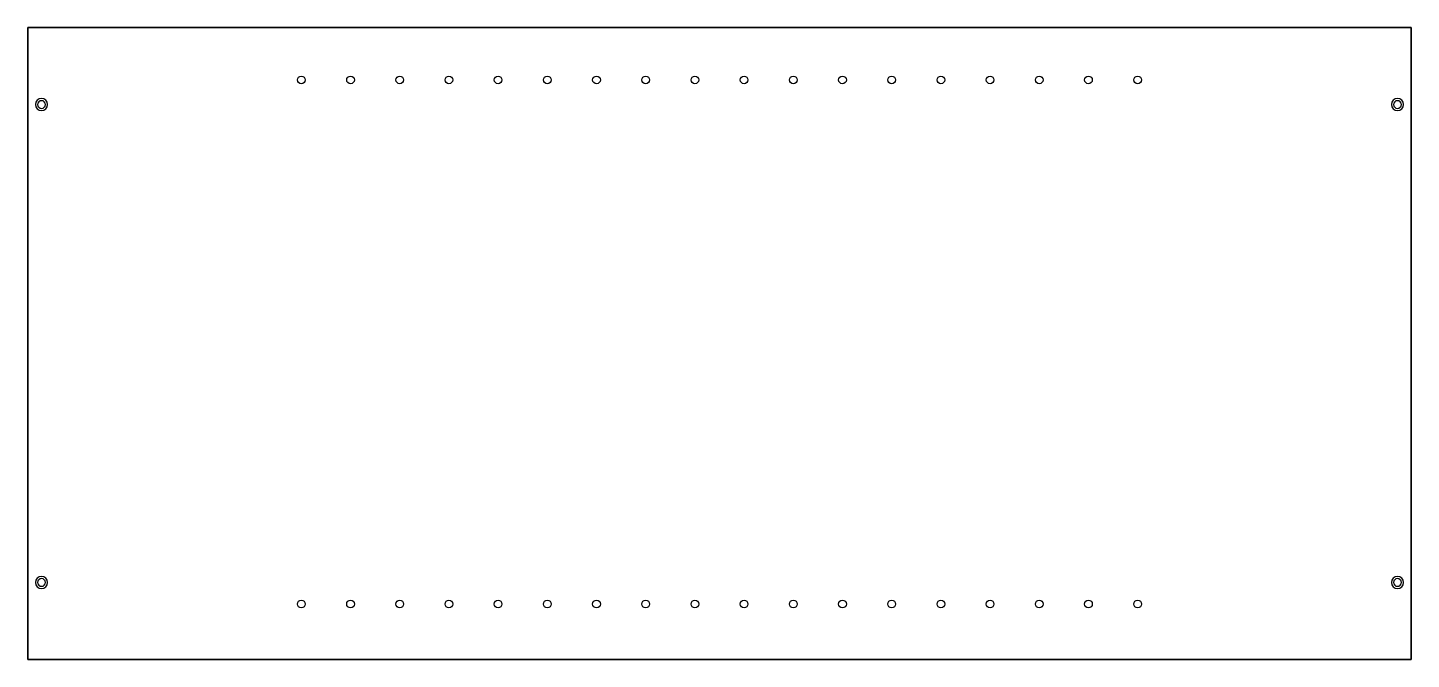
# Model space of a CAD drawing. Extents: x 0 to 900, y 0 to 411.
import ezdxf

# ---------------------------------------------------------------- set-up
doc = ezdxf.new("R2010")
doc.units = 0

msp = doc.modelspace()

# ---------------------------------------------------------------- linework, layer by layer
at = {"layer": 'CONTORNO'}
msp.add_lwpolyline([(0, 411), (900, 411), (900, 0), (0, 0)], close=True, dxfattribs=at)
at = {"layer": 'PANEL'}
msp.add_lwpolyline([(0, 0), (900, 0), (900, 411), (0, 411)], close=True, dxfattribs=at)
at = {"layer": 'VDRILL'}
for centre in [(178, 377, -7), (210, 377, -7), (242, 377, -7), (274, 377, -7), (306, 377, -7), (338, 377, -7), (370, 377, -7), (402, 377, -7), (434, 377, -7), (466, 377, -7), (498, 377, -7), (530, 377, -7), (562, 377, -7), (594, 377, -7), (626, 377, -7), (658, 377, -7), (690, 377, -7), (722, 377, -7), (178, 36, -7), (210, 36, -7), (242, 36, -7), (274, 36, -7), (306, 36, -7), (338, 36, -7), (370, 36, -7), (402, 36, -7), (434, 36, -7), (466, 36, -7), (498, 36, -7), (530, 36, -7), (562, 36, -7), (594, 36, -7), (626, 36, -7), (658, 36, -7), (690, 36, -7), (722, 36, -7)]:
    msp.add_circle(centre, 2.5, dxfattribs=at)
at = {"layer": 'VDRILL', "extrusion": (0, 0, -1)}
for centre, radius in [((-9, 361, 16), 4), ((-9, 361), 2.5), ((-891, 361, 16), 4), ((-891, 361), 2.5), ((-9, 50, 16), 4), ((-891, 50, 16), 4), ((-9, 50), 2.5), ((-891, 50), 2.5)]:
    msp.add_circle(centre, radius, dxfattribs=at)

doc.saveas('drawing.dxf')
